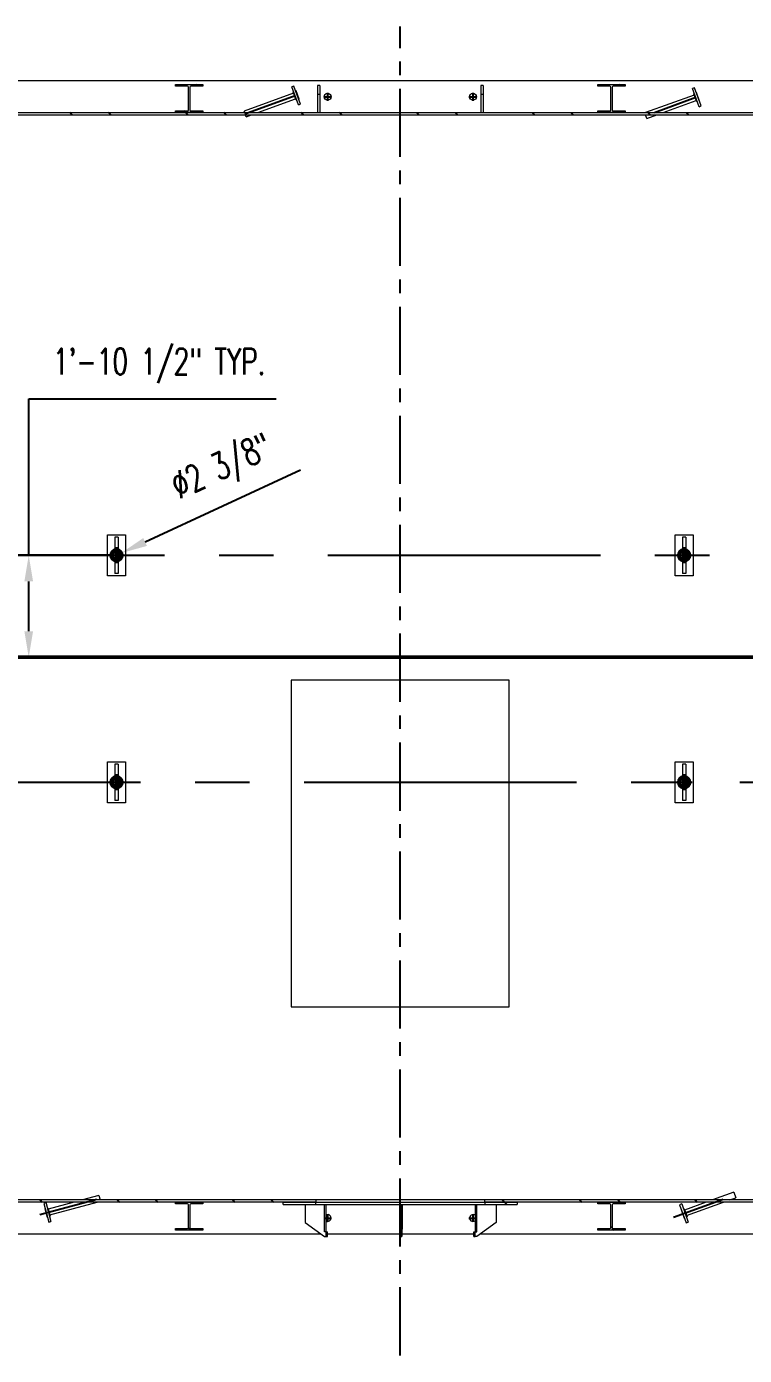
# Model space of a CAD drawing. Header units: inches. Extents: x 0 to 4731, y 0 to 1632.
# Drawn here: x 3730.5 to 3888.6, y 532.2 to 824.9 of the extents above; entities that cross this region are included whole.
import ezdxf

# ---------------------------------------------------------------- set-up
doc = ezdxf.new("R2010")
doc.units = ezdxf.units.IN
doc.header["$LTSCALE"] = 48
doc.header["$MEASUREMENT"] = 0
doc.linetypes.add('CENTER', pattern=[2, 1.25, -0.25, 0.25, -0.25])
for name, color, linetype, lineweight in [('AM_0', 7, 'Continuous', 50), ('AM_7', 142, 'CENTER', 25), ('Am_8', 1, 'Continuous', 25), ('Equipment-AM_0', 7, 'Continuous', 50), ('Equipment-AM_5', 92, 'Continuous', 25), ('Process-AM_5', 92, 'Continuous', 25), ('Process-AM_7', 142, 'CENTER', 25)]:
    doc.layers.add(name, color=color, linetype=linetype, lineweight=lineweight)
doc.styles.get("Standard").update_dxf_attribs({"font": 'ROMANS.SHX', "width": 0.7})
doc.dimstyles.new('VALMET_ANSI$0', dxfattribs={"dimscale": 48, "dimtxt": 0.12, "dimasz": 0.12, "dimexe": 0.1, "dimexo": 0.05, "dimgap": 0.06, "dimtad": 1, "dimtoh": 1, "dimdec": 5, "dimzin": 7, "dimdsep": 46, "dimlunit": 4, "dimtxsty": 'Standard', "dimcen": 0, "dimclrd": 256, "dimclre": 256, "dimclrt": 140, "dimadec": 0, "dimazin": 2, "dimtp": 0.1, "dimtm": 0.1, "dimtfac": 0.71, "dimtdec": 5, "dimtofl": 0, "dimtmove": 0, "dimatfit": 3, "dimfxl": 1, "dimfrac": 2, "dimtolj": 1, "dimtzin": 7, "dimlwd": -1, "dimlwe": -1, "dimarcsym": 1})
doc.dimstyles.new('VALMET_ANSI$3', dxfattribs={"dimtxt": 0.12, "dimasz": 0.12, "dimexe": 0.1, "dimexo": 0.05, "dimgap": 0.06, "dimtad": 1, "dimdec": 5, "dimzin": 7, "dimdsep": 46, "dimlunit": 4, "dimtxsty": 'Standard', "dimcen": 0, "dimclrd": 256, "dimclre": 256, "dimclrt": 140, "dimadec": 0, "dimazin": 2, "dimtp": 0.1, "dimtm": 0.1, "dimtfac": 0.71, "dimtdec": 5, "dimtofl": 0, "dimtmove": 0, "dimatfit": 0, "dimfxl": 1, "dimfrac": 2, "dimtolj": 1, "dimtzin": 7, "dimlwd": -1, "dimlwe": -1, "dimarcsym": 1})
pattern_1 = [(315, (2644.142, 1859.378), (12.72792, 12.72792), []), (315, (2644.142, 1850.892), (12.72792, 12.72792), [])]
pattern_2 = [(315, (2644.142, 1860.378), (12.72792, 12.72792), []), (315, (2644.142, 1851.892), (12.72792, 12.72792), [])]

# ---------------------------------------------------------------- blocks, each defined once
blk = doc.blocks.new('*U386')
at = {"layer": 'AM_7', "color": 0, "transparency": 16777216}
blk.add_line((4.61, 1.68), (-4.5, -1.64), dxfattribs=at)
blk = doc.blocks.new('*U389')
at = {"layer": 'AM_7', "color": 0, "transparency": 16777216}
blk.add_line((4.91, 1.79), (-6.18, -2.25), dxfattribs=at)
blk = doc.blocks.new('*U392')
at = {"layer": 'AM_7', "color": 0, "transparency": 16777216}
for p, q in [((-0.87, 0), (-0.15, 0)), ((0, 0.15), (0, 0.87)), ((0.15, 0), (0.87, 0)), ((0, -0.87), (0, -0.15))]:
    blk.add_line(p, q, dxfattribs=at)
at = {"layer": 'AM_7', "color": 0, "linetype": 'Continuous', "transparency": 16777216}
for p, q in [((-0.075, 0), (0.075, 0)), ((0, -0.075), (0, 0.075))]:
    blk.add_line(p, q, dxfattribs=at)
blk = doc.blocks.new('*U393')
at = {"layer": 'AM_7', "color": 0, "transparency": 16777216}
for p, q in [((-0.87, 0), (-0.15, 0)), ((0, 0.15), (0, 0.87)), ((0.15, 0), (0.87, 0)), ((0, -0.87), (0, -0.15))]:
    blk.add_line(p, q, dxfattribs=at)
at = {"layer": 'AM_7', "color": 0, "linetype": 'Continuous', "transparency": 16777216}
for p, q in [((-0.075, 0), (0.075, 0)), ((0, -0.075), (0, 0.075))]:
    blk.add_line(p, q, dxfattribs=at)
blk = doc.blocks.new('*U400')
at = {"layer": 'AM_7', "color": 0, "transparency": 16777216}
for p, q in [((-0.87, 0), (-0.15, 0)), ((0, 0.15), (0, 0.87)), ((0.15, 0), (0.87, 0)), ((0, -0.87), (0, -0.15))]:
    blk.add_line(p, q, dxfattribs=at)
at = {"layer": 'AM_7', "color": 0, "linetype": 'Continuous', "transparency": 16777216}
for p, q in [((-0.075, 0), (0.075, 0)), ((0, -0.075), (0, 0.075))]:
    blk.add_line(p, q, dxfattribs=at)
blk = doc.blocks.new('*U401')
at = {"layer": 'AM_7', "color": 0, "transparency": 16777216}
for p, q in [((-0.87, 0), (-0.15, 0)), ((0, 0.15), (0, 0.87)), ((0.15, 0), (0.87, 0)), ((0, -0.87), (0, -0.15))]:
    blk.add_line(p, q, dxfattribs=at)
at = {"layer": 'AM_7', "color": 0, "linetype": 'Continuous', "transparency": 16777216}
for p, q in [((-0.075, 0), (0.075, 0)), ((0, -0.075), (0, 0.075))]:
    blk.add_line(p, q, dxfattribs=at)
blk = doc.blocks.new('*D536')
at = {"layer": 'Defpoints', "color": 0, "transparency": 16777216}
for p in [(3752.06, 708.42), (3730.98, 685.93), (3752.06, 685.93)]:
    blk.add_point(p, dxfattribs=at)
at = {"layer": 'Process-AM_5', "linetype": 'ByBlock', "transparency": 16777216}
for p, q in [((3730.98, 708.42), (3730.98, 742.89)), ((3730.98, 742.89), (3785.51, 742.89)), ((3749.66, 708.42), (3726.18, 708.42)), ((3730.98, 691.69), (3730.98, 702.66)), ((3749.66, 685.93), (3726.18, 685.93))]:
    blk.add_line(p, q, dxfattribs=at)
at = {"layer": 'Process-AM_5', "transparency": 16777216}
for points in [[(3730.02, 702.66), (3731.94, 702.66), (3730.98, 708.42)], [(3730.02, 691.69), (3731.94, 691.69), (3730.98, 685.93)]]:
    blk.add_solid(points, dxfattribs=at)
at = {"layer": 'Process-AM_5', "color": 140, "transparency": 16777216, "insert": (3759.69, 750.16), "char_height": 5.76, "attachment_point": 5}
blk.add_mtext('\\A1;1\'-10 1/2" TYP.', dxfattribs=at)
blk = doc.blocks.new('*D640')
at = {"layer": 'Defpoints', "color": 0, "transparency": 16777216}
for p in [(3751.39, 708.93), (3749.23, 707.92)]:
    blk.add_point(p, dxfattribs=at)
at = {"layer": 'Equipment-AM_5', "linetype": 'ByBlock', "transparency": 16777216}
blk.add_line((3756.61, 711.35), (3790.85, 727.25), dxfattribs=at)
at = {"layer": 'Equipment-AM_5', "transparency": 16777216}
blk.add_solid([(3756.21, 712.22), (3757.02, 710.48), (3751.39, 708.93)], dxfattribs=at)
at = {"layer": 'Equipment-AM_5', "color": 140, "transparency": 16777216, "insert": (3773.77, 727.34), "char_height": 5.76, "attachment_point": 5, "rotation": 24.9102}
blk.add_mtext('\\A1;∅2 3/8"', dxfattribs=at)

msp = doc.modelspace()

# ---------------------------------------------------------------- hatches: boundary and pattern name
at = {"layer": 'Am_8'}
h = msp.add_hatch(dxfattribs=at)
h.set_pattern_fill('ANSI32', color=256, scale=48, angle=-90, style=0)
h.set_pattern_definition(pattern_1)
edge = h.paths.add_edge_path(flags=0)
edge.add_line((3769.319903, 812.125099), (3763.299903, 812.125099))
edge.add_line((3763.299903, 812.125099), (3763.299903, 811.760099))
edge.add_line((3763.299903, 811.760099), (3765.929903, 811.760099))
edge.add_arc((3765.929903, 811.510099), 0.25, 0, 90, ccw=False)
edge.add_line((3766.179903, 811.510099), (3766.179903, 806.540099))
edge.add_arc((3765.929903, 806.540099), 0.25, -90, 0, ccw=False)
edge.add_line((3765.929903, 806.290099), (3763.299903, 806.290099))
edge.add_line((3763.299903, 806.290099), (3763.299903, 805.925099))
edge.add_line((3763.299903, 805.925099), (3769.319903, 805.925099))
edge.add_line((3769.319903, 805.925099), (3769.319903, 806.290099))
edge.add_line((3769.319903, 806.290099), (3766.689903, 806.290099))
edge.add_arc((3766.689903, 806.540099), 0.25, 180, 270, ccw=False)
edge.add_line((3766.439903, 806.540099), (3766.439903, 811.510099))
edge.add_arc((3766.689903, 811.510099), 0.25, 90, 180, ccw=False)
edge.add_line((3766.689903, 811.760099), (3769.319903, 811.760099))
edge.add_line((3769.319903, 811.760099), (3769.319903, 812.125099))
h = msp.add_hatch(dxfattribs=at)
h.set_pattern_fill('ANSI32', color=256, scale=48, angle=-90, style=0)
h.set_pattern_definition(pattern_1)
edge = h.paths.add_edge_path(flags=0)
edge.add_line((3862.319903, 812.125099), (3856.299903, 812.125099))
edge.add_line((3856.299903, 812.125099), (3856.299903, 811.760099))
edge.add_line((3856.299903, 811.760099), (3858.929903, 811.760099))
edge.add_arc((3858.929903, 811.510099), 0.25, 0, 90, ccw=False)
edge.add_line((3859.179903, 811.510099), (3859.179903, 806.540099))
edge.add_arc((3858.929903, 806.540099), 0.25, -90, 0, ccw=False)
edge.add_line((3858.929903, 806.290099), (3856.299903, 806.290099))
edge.add_line((3856.299903, 806.290099), (3856.299903, 805.925099))
edge.add_line((3856.299903, 805.925099), (3862.319903, 805.925099))
edge.add_line((3862.319903, 805.925099), (3862.319903, 806.290099))
edge.add_line((3862.319903, 806.290099), (3859.689903, 806.290099))
edge.add_arc((3859.689903, 806.540099), 0.25, 180, 270, ccw=False)
edge.add_line((3859.439903, 806.540099), (3859.439903, 811.510099))
edge.add_arc((3859.689903, 811.510099), 0.25, 90, 180, ccw=False)
edge.add_line((3859.689903, 811.760099), (3862.319903, 811.760099))
edge.add_line((3862.319903, 811.760099), (3862.319903, 812.125099))
h = msp.add_hatch(dxfattribs=at)
h.set_pattern_fill('ANSI32', color=256, scale=48, angle=-90, style=0)
h.set_pattern_definition(pattern_1)
edge = h.paths.add_edge_path(flags=0)
edge.add_line((3561.085443, 694.052432), (3561.590116, 694.103869))
edge.add_arc((3680.809903, 685.925099), 119.5, 90, 176.07551783, ccw=False)
edge.add_line((3680.809903, 805.425099), (3944.809903, 805.425099))
edge.add_arc((3944.809903, 685.925099), 119.5, 5.80902557, 90, ccw=False)
edge.add_line((4063.696244, 698.020054), (4064.19417, 698.065805))
edge.add_arc((3944.809903, 685.925099), 120, 5.80669491, 90)
edge.add_line((3944.809903, 805.925099), (3680.809903, 805.925099))
edge.add_arc((3680.809903, 685.925099), 120, 90, 176.11651159)
h = msp.add_hatch(dxfattribs=at)
h.set_pattern_fill('ANSI32', color=256, scale=48, angle=-90, style=0)
h.set_pattern_definition(pattern_1)
h.paths.add_polyline_path([(3687.39693, 566.425099), (3687.39693, 565.925099), (3735.147084, 565.925099), (3735.147084, 566.425099)], flags=0)
h = msp.add_hatch(dxfattribs=at)
h.set_pattern_fill('ANSI32', color=256, scale=48, angle=-90, style=0)
h.set_pattern_definition(pattern_1)
h.paths.add_polyline_path([(3794.222876, 565.925099), (3794.222876, 566.425099), (3746.472722, 566.425099), (3746.472722, 565.925099)], flags=0)
h = msp.add_hatch(dxfattribs=at)
h.set_pattern_fill('ANSI32', color=256, scale=48, angle=-90, style=0)
h.set_pattern_definition(pattern_2)
edge = h.paths.add_edge_path(flags=0)
edge.add_line((3769.319903, 565.925099), (3763.299903, 565.925099))
edge.add_line((3763.299903, 565.925099), (3763.299903, 565.560099))
edge.add_line((3763.299903, 565.560099), (3765.929903, 565.560099))
edge.add_arc((3765.929903, 565.310099), 0.25, 0, 90, ccw=False)
edge.add_line((3766.179903, 565.310099), (3766.179903, 560.340099))
edge.add_arc((3765.929903, 560.340099), 0.25, -90, 0, ccw=False)
edge.add_line((3765.929903, 560.090099), (3763.299903, 560.090099))
edge.add_line((3763.299903, 560.090099), (3763.299903, 559.725099))
edge.add_line((3763.299903, 559.725099), (3769.319903, 559.725099))
edge.add_line((3769.319903, 559.725099), (3769.319903, 560.090099))
edge.add_line((3769.319903, 560.090099), (3766.689903, 560.090099))
edge.add_arc((3766.689903, 560.340099), 0.25, 180, 270, ccw=False)
edge.add_line((3766.439903, 560.340099), (3766.439903, 565.310099))
edge.add_arc((3766.689903, 565.310099), 0.25, 90, 180, ccw=False)
edge.add_line((3766.689903, 565.560099), (3769.319903, 565.560099))
edge.add_line((3769.319903, 565.560099), (3769.319903, 565.925099))
h = msp.add_hatch(dxfattribs=at)
h.set_pattern_fill('ANSI32', color=256, scale=48, angle=-90, style=0)
h.set_pattern_definition(pattern_1)
h.paths.add_polyline_path([(3831.39693, 566.425099), (3831.39693, 565.925099), (3879.147084, 565.925099), (3879.147084, 566.425099)], flags=0)
h = msp.add_hatch(dxfattribs=at)
h.set_pattern_fill('ANSI32', color=256, scale=48, angle=-90, style=0)
h.set_pattern_definition(pattern_1)
h.paths.add_polyline_path([(3838.567962, 565.425099), (3838.567962, 565.925099), (3831.39693, 565.925099), (3831.39693, 565.425099)], flags=0)
h = msp.add_hatch(dxfattribs=at)
h.set_pattern_fill('ANSI32', color=256, scale=48, angle=-90, style=0)
h.set_pattern_definition(pattern_2)
edge = h.paths.add_edge_path(flags=0)
edge.add_line((3862.319903, 565.925099), (3856.299903, 565.925099))
edge.add_line((3856.299903, 565.925099), (3856.299903, 565.560099))
edge.add_line((3856.299903, 565.560099), (3858.929903, 565.560099))
edge.add_arc((3858.929903, 565.310099), 0.25, 0, 90, ccw=False)
edge.add_line((3859.179903, 565.310099), (3859.179903, 560.340099))
edge.add_arc((3858.929903, 560.340099), 0.25, -90, 0, ccw=False)
edge.add_line((3858.929903, 560.090099), (3856.299903, 560.090099))
edge.add_line((3856.299903, 560.090099), (3856.299903, 559.725099))
edge.add_line((3856.299903, 559.725099), (3862.319903, 559.725099))
edge.add_line((3862.319903, 559.725099), (3862.319903, 560.090099))
edge.add_line((3862.319903, 560.090099), (3859.689903, 560.090099))
edge.add_arc((3859.689903, 560.340099), 0.25, 180, 270, ccw=False)
edge.add_line((3859.439903, 560.340099), (3859.439903, 565.310099))
edge.add_arc((3859.689903, 565.310099), 0.25, 90, 180, ccw=False)
edge.add_line((3859.689903, 565.560099), (3862.319903, 565.560099))
edge.add_line((3862.319903, 565.560099), (3862.319903, 565.925099))

# ---------------------------------------------------------------- linework, layer by layer
at = {"layer": 'AM_0', "lineweight": 18}
for p, q in [((3748.309903, 703.924849), (3748.309903, 712.924849)), ((3748.309903, 712.924849), (3752.309903, 712.924849)), ((3750.684903, 712.424849), (3749.934903, 712.424849)), ((3749.934903, 712.424849), (3749.934903, 709.551584)), ((3750.684903, 712.424849), (3750.684903, 709.551584)), ((3752.309903, 712.924849), (3752.309903, 703.924849)), ((3873.309903, 703.924849), (3873.309903, 712.924849)), ((3873.309903, 712.924849), (3877.309903, 712.924849)), ((3875.684903, 712.424849), (3874.934903, 712.424849)), ((3874.934903, 712.424849), (3874.934903, 709.551584)), ((3875.684903, 712.424849), (3875.684903, 709.551584)), ((3877.309903, 712.924849), (3877.309903, 703.924849)), ((3749.934903, 709.387916), (3749.934903, 707.461782)), ((3750.684903, 709.387916), (3750.684903, 707.461782)), ((3874.934903, 709.387916), (3874.934903, 707.461782)), ((3875.684903, 709.387916), (3875.684903, 707.461782)), ((3749.934903, 707.298114), (3749.934903, 704.424849)), ((3750.684903, 707.298114), (3750.684903, 704.424849)), ((3874.934903, 707.298114), (3874.934903, 704.424849)), ((3875.684903, 707.298114), (3875.684903, 704.424849)), ((3752.309903, 703.924849), (3748.309903, 703.924849)), ((3750.684903, 704.424849), (3749.934903, 704.424849)), ((3877.309903, 703.924849), (3873.309903, 703.924849)), ((3875.684903, 704.424849), (3874.934903, 704.424849)), ((3748.309903, 653.924849), (3748.309903, 662.924849)), ((3748.309903, 662.924849), (3752.309903, 662.924849)), ((3749.934903, 662.424849), (3749.934903, 659.551584)), ((3750.684903, 662.424849), (3749.934903, 662.424849)), ((3750.684903, 662.424849), (3750.684903, 659.551584)), ((3752.309903, 662.924849), (3752.309903, 653.924849)), ((3873.309903, 653.924849), (3873.309903, 662.924849)), ((3873.309903, 662.924849), (3877.309903, 662.924849)), ((3875.684903, 662.424849), (3874.934903, 662.424849)), ((3874.934903, 662.424849), (3874.934903, 659.551584)), ((3875.684903, 662.424849), (3875.684903, 659.551584)), ((3877.309903, 662.924849), (3877.309903, 653.924849)), ((3749.934903, 659.387916), (3749.934903, 657.461782)), ((3750.684903, 659.387916), (3750.684903, 657.461782)), ((3874.934903, 659.387916), (3874.934903, 657.461782)), ((3875.684903, 659.387916), (3875.684903, 657.461782)), ((3749.934903, 657.298114), (3749.934903, 654.424849)), ((3750.684903, 657.298114), (3750.684903, 654.424849)), ((3874.934903, 657.298114), (3874.934903, 654.424849)), ((3875.684903, 657.298114), (3875.684903, 654.424849)), ((3752.309903, 653.924849), (3748.309903, 653.924849)), ((3750.684903, 654.424849), (3749.934903, 654.424849)), ((3877.309903, 653.924849), (3873.309903, 653.924849)), ((3875.684903, 654.424849), (3874.934903, 654.424849)), ((3886.271866, 568.146166), (3881.543273, 566.425099)), ((3886.271866, 568.146166), (3886.721623, 566.910471)), ((3734.767511, 565.77773), (3734.284548, 565.64832)), ((3734.284548, 565.64832), (3735.384529, 561.543135)), ((3734.728023, 565.925099), (3735.867492, 561.672545)), ((3740.987486, 565.925099), (3735.268068, 564.392586)), ((3735.608416, 563.122393), (3746.068256, 565.925099)), ((3746.436586, 567.385181), (3742.853511, 566.425099)), ((3746.436586, 567.385181), (3746.693839, 566.425099)), ((3874.787294, 565.527805), (3874.317448, 565.356795)), ((3874.317448, 565.356795), (3875.771034, 561.363101)), ((3874.787294, 565.527805), (3876.24088, 561.534111)), ((3880.169534, 565.925099), (3875.40667, 564.191558)), ((3875.856427, 562.955863), (3884.014337, 565.925099)), ((3885.388076, 566.425099), (3886.721623, 566.910471)), ((3734.575719, 564.561653), (3734.515349, 564.545477)), ((3734.515349, 564.545477), (3735.032987, 562.613626)), ((3735.032987, 562.613626), (3735.093357, 562.629802)), ((3735.187511, 564.69323), (3735.06677, 564.660878)), ((3735.187511, 564.69323), (3735.688973, 562.821749)), ((3735.568232, 562.789396), (3735.688973, 562.821749)), ((3874.702221, 564.299641), (3874.64349, 564.278264)), ((3874.64349, 564.278264), (3875.32753, 562.398879)), ((3875.300217, 564.484038), (3875.182755, 564.441285)), ((3875.300217, 564.484038), (3875.962881, 562.663383)), ((3875.32753, 562.398879), (3875.386261, 562.420255)), ((3875.845419, 562.620631), (3875.962881, 562.663383)), ((3735.384529, 561.543135), (3735.867492, 561.672545)), ((3875.771034, 561.363101), (3876.24088, 561.534111))]:
    msp.add_line(p, q, dxfattribs=at)
at = {"layer": 'AM_0'}
for centre, radius in [((3750.309903, 708.424849), 1.1875), ((3750.309903, 708.424849), 1.0335), ((3875.309903, 708.424849), 1.1875), ((3875.309903, 708.424849), 1.0335), ((3750.309903, 658.424849), 1.1875), ((3750.309903, 658.424849), 1.0335), ((3875.309903, 658.424849), 1.1875), ((3875.309903, 658.424849), 1.0335)]:
    msp.add_circle(centre, radius, dxfattribs=at)
at = {"layer": 'AM_7', "ltscale": 0.25}
for p, q in [((3812.809903, 532.161983), (3812.809903, 824.887171)), ((3546.489332, 685.925099), (4074.543685, 685.925099)), ((3812.809903, 680.921171), (3812.809903, 685.925099))]:
    msp.add_line(p, q, dxfattribs=at)
at = {"layer": 'Equipment-AM_0', "lineweight": 18}
for p, q in [((3944.809903, 812.925099), (3680.809903, 812.925099)), ((3763.299903, 811.760099), (3763.299903, 812.125099)), ((3763.299903, 812.125099), (3769.319903, 812.125099)), ((3765.929903, 811.760099), (3763.299903, 811.760099)), ((3766.179903, 806.540099), (3766.179903, 811.510099)), ((3766.439903, 811.510099), (3766.439903, 806.540099)), ((3769.319903, 811.760099), (3766.689903, 811.760099)), ((3769.319903, 812.125099), (3769.319903, 811.760099)), ((3789.399764, 811.78904), (3788.929918, 811.61803)), ((3790.383504, 807.624337), (3788.929918, 811.61803)), ((3790.85335, 807.795347), (3789.399764, 811.78904)), ((3795.059903, 811.925099), (3794.559903, 811.925099)), ((3794.559903, 811.925099), (3794.559903, 809.925099)), ((3795.059903, 811.925099), (3795.059903, 809.925099)), ((3831.059903, 811.925099), (3830.559903, 811.925099)), ((3830.559903, 811.925099), (3830.559903, 809.925099)), ((3831.059903, 811.925099), (3831.059903, 809.925099)), ((3856.299903, 811.760099), (3856.299903, 812.125099)), ((3856.299903, 812.125099), (3862.319903, 812.125099)), ((3858.929903, 811.760099), (3856.299903, 811.760099)), ((3859.179903, 806.540099), (3859.179903, 811.510099)), ((3859.439903, 811.510099), (3859.439903, 806.540099)), ((3862.319903, 811.760099), (3859.689903, 811.760099)), ((3862.319903, 812.125099), (3862.319903, 811.760099)), ((3877.613148, 811.406276), (3877.143302, 811.235266)), ((3878.596887, 807.241572), (3877.143302, 811.235266)), ((3879.066733, 807.412582), (3877.613148, 811.406276)), ((3789.314371, 810.196279), (3778.449175, 806.241671)), ((3781.424204, 805.925099), (3789.764128, 808.960583)), ((3789.325379, 810.531511), (3789.207917, 810.488758)), ((3789.870581, 808.668104), (3789.207917, 810.488758)), ((3789.843268, 810.753262), (3789.784537, 810.731886)), ((3790.527308, 808.873877), (3789.843268, 810.753262)), ((3789.870581, 808.668104), (3789.988043, 808.710856)), ((3790.468577, 808.852501), (3790.527308, 808.873877)), ((3795.059903, 809.925099), (3794.559903, 809.925099)), ((3794.559903, 809.925099), (3794.559903, 805.925099)), ((3795.059903, 809.925099), (3795.059903, 805.925099)), ((3831.059903, 809.925099), (3830.559903, 809.925099)), ((3830.559903, 809.925099), (3830.559903, 805.925099)), ((3831.059903, 809.925099), (3831.059903, 805.925099)), ((3877.527755, 809.813515), (3866.844421, 805.925099)), ((3870.689223, 805.925099), (3877.977511, 808.577819)), ((3877.538762, 810.148746), (3877.421301, 810.105994)), ((3878.083965, 808.285339), (3877.421301, 810.105994)), ((3878.056651, 810.370498), (3877.997921, 810.349122)), ((3878.740692, 808.491113), (3878.056651, 810.370498)), ((3878.083965, 808.285339), (3878.201426, 808.328092)), ((3878.681961, 808.469737), (3878.740692, 808.491113)), ((3680.809903, 805.925099), (3944.809903, 805.925099)), ((3680.809903, 805.425099), (3944.809903, 805.425099)), ((3763.299903, 805.925099), (3763.299903, 806.290099)), ((3763.299903, 806.290099), (3765.929903, 806.290099)), ((3769.319903, 805.925099), (3763.299903, 805.925099)), ((3766.689903, 806.290099), (3769.319903, 806.290099)), ((3769.319903, 806.290099), (3769.319903, 805.925099)), ((3778.564398, 805.925099), (3778.449175, 806.241671)), ((3778.898932, 805.005975), (3778.746383, 805.425099)), ((3778.898932, 805.005975), (3780.050465, 805.425099)), ((3790.383504, 807.624337), (3790.85335, 807.795347)), ((3856.299903, 805.925099), (3856.299903, 806.290099)), ((3856.299903, 806.290099), (3858.929903, 806.290099)), ((3862.319903, 805.925099), (3856.299903, 805.925099)), ((3859.689903, 806.290099), (3862.319903, 806.290099)), ((3862.319903, 806.290099), (3862.319903, 805.925099)), ((3867.112315, 804.623211), (3866.820452, 805.425099)), ((3867.112315, 804.623211), (3869.315485, 805.425099)), ((3878.596887, 807.241572), (3879.066733, 807.412582)), ((4064.309642, 686.175099), (3565.166782, 686.175099)), ((4064.309874, 686.008432), (3565.183769, 686.008432)), ((4064.309874, 685.841766), (3565.200756, 685.841766)), ((4064.309642, 685.675099), (3565.217743, 685.675099)), ((3788.809903, 680.921171), (3788.809903, 608.921171)), ((3836.809903, 680.921171), (3788.809903, 680.921171)), ((3836.809903, 608.921171), (3836.809903, 680.921171)), ((3788.809903, 608.921171), (3836.809903, 608.921171)), ((3746.472722, 566.425099), (3687.39693, 566.425099)), ((3746.472722, 565.925099), (3687.39693, 565.925099)), ((3794.222876, 566.425099), (3746.472722, 566.425099)), ((3794.222876, 565.925099), (3746.472722, 565.925099)), ((3763.299903, 565.560099), (3763.299903, 565.925099)), ((3763.299903, 565.925099), (3769.319903, 565.925099)), ((3765.929903, 565.560099), (3763.299903, 565.560099)), ((3766.179903, 560.340099), (3766.179903, 565.310099)), ((3766.439903, 565.310099), (3766.439903, 560.340099)), ((3769.319903, 565.560099), (3766.689903, 565.560099)), ((3769.319903, 565.925099), (3769.319903, 565.560099)), ((3787.051844, 565.925099), (3794.222876, 565.925099)), ((3787.051844, 565.425099), (3787.051844, 565.925099)), ((3787.051844, 565.425099), (3794.222876, 565.425099)), ((3791.885402, 565.425099), (3791.885402, 561.425099)), ((3794.222876, 566.425099), (3794.222876, 565.925099)), ((3831.39693, 566.425099), (3794.222876, 566.425099)), ((3794.222876, 565.425099), (3794.222876, 565.925099)), ((3794.222876, 565.925099), (3831.39693, 565.925099)), ((3794.222876, 565.425099), (3796.282813, 565.425099)), ((3796.105085, 559.362599), (3796.105085, 565.425099)), ((3796.282813, 565.425099), (3812.936726, 565.425099)), ((3796.460541, 559.362599), (3796.460541, 565.425099)), ((3812.68673, 559.362599), (3812.68673, 565.425099)), ((3812.936726, 565.425099), (3829.516348, 565.425099)), ((3813.186722, 559.362599), (3813.186722, 565.425099)), ((3813.219103, 565.425099), (3813.219103, 561.425099)), ((3829.340528, 559.362599), (3829.340528, 565.425099)), ((3829.516348, 565.425099), (3831.39693, 565.425099)), ((3829.692168, 559.362599), (3829.692168, 565.425099)), ((3831.39693, 565.925099), (3831.39693, 566.425099)), ((3890.472722, 566.425099), (3831.39693, 566.425099)), ((3831.39693, 565.925099), (3831.39693, 565.425099)), ((3831.39693, 565.925099), (3838.567962, 565.925099)), ((3890.472722, 565.925099), (3831.39693, 565.925099)), ((3831.39693, 565.425099), (3838.567962, 565.425099)), ((3833.957643, 565.425099), (3833.957643, 561.425099)), ((3838.567962, 565.925099), (3838.567962, 565.425099)), ((3856.299903, 565.560099), (3856.299903, 565.925099)), ((3856.299903, 565.925099), (3862.319903, 565.925099)), ((3858.929903, 565.560099), (3856.299903, 565.560099)), ((3859.179903, 560.340099), (3859.179903, 565.310099)), ((3859.439903, 565.310099), (3859.439903, 560.340099)), ((3862.319903, 565.560099), (3859.689903, 565.560099)), ((3862.319903, 565.925099), (3862.319903, 565.560099)), ((3763.299903, 559.725099), (3763.299903, 560.090099)), ((3763.299903, 560.090099), (3765.929903, 560.090099)), ((3769.319903, 559.725099), (3763.299903, 559.725099)), ((3766.689903, 560.090099), (3769.319903, 560.090099)), ((3769.319903, 560.090099), (3769.319903, 559.725099)), ((3791.885402, 561.425099), (3796.105085, 558.362599)), ((3796.456725, 559.362599), (3796.105085, 559.362599)), ((3796.456725, 558.362599), (3796.456725, 559.362599)), ((3796.456725, 559.362599), (3796.812182, 559.362599)), ((3796.812182, 558.362599), (3796.812182, 559.362599)), ((3812.684031, 558.362599), (3812.684031, 559.362599)), ((3812.684031, 559.362599), (3813.184024, 559.362599)), ((3813.184024, 558.362599), (3813.184024, 559.362599)), ((3813.184024, 559.362599), (3813.186722, 559.362599)), ((3813.219103, 561.425099), (3813.186722, 558.362599)), ((3828.985072, 558.362599), (3828.985072, 559.362599)), ((3828.985072, 559.362599), (3829.336712, 559.362599)), ((3829.336712, 558.362599), (3829.336712, 559.362599)), ((3829.336712, 559.362599), (3829.692168, 559.362599)), ((3833.957643, 561.425099), (3829.692168, 558.362599)), ((3856.299903, 559.725099), (3856.299903, 560.090099)), ((3856.299903, 560.090099), (3858.929903, 560.090099)), ((3862.319903, 559.725099), (3856.299903, 559.725099)), ((3859.689903, 560.090099), (3862.319903, 560.090099)), ((3862.319903, 560.090099), (3862.319903, 559.725099)), ((3686.480323, 558.925099), (3747.184903, 558.925099)), ((3747.184903, 558.925099), (3795.330041, 558.925099)), ((3796.105085, 558.362599), (3796.456725, 558.362599)), ((3796.456725, 558.362599), (3796.812182, 558.362599)), ((3796.812182, 558.925099), (3812.684031, 558.925099)), ((3812.684031, 558.362599), (3813.184024, 558.362599)), ((3813.186722, 558.362599), (3813.184024, 558.362599)), ((3813.19267, 558.925099), (3828.985072, 558.925099)), ((3828.985072, 558.362599), (3829.336712, 558.362599)), ((3829.692168, 558.362599), (3829.336712, 558.362599)), ((3830.475623, 558.925099), (3891.184903, 558.925099))]:
    msp.add_line(p, q, dxfattribs=at)
for centre in [(3796.809903, 809.425099), (3828.809903, 809.425099)]:
    msp.add_circle(centre, 0.75, dxfattribs=at)
for centre, radius, start, end in [((3765.929903, 811.510099), 0.25, 0, 90), ((3766.689903, 811.510099), 0.25, 90, 180), ((3858.929903, 811.510099), 0.25, 0, 90), ((3859.689903, 811.510099), 0.25, 90, 180), ((3765.929903, 806.540099), 0.25, 270, 0), ((3766.689903, 806.540099), 0.25, 180, 270), ((3858.929903, 806.540099), 0.25, 270, 0), ((3859.689903, 806.540099), 0.25, 180, 270), ((3765.929903, 565.310099), 0.25, 0, 90), ((3766.689903, 565.310099), 0.25, 90, 180), ((3858.929903, 565.310099), 0.25, 0, 90), ((3859.689903, 565.310099), 0.25, 90, 180), ((3796.809903, 562.425099), 0.75, 270, 117.76303025), ((3828.809903, 562.425099), 0.75, 44.96816419, 270), ((3765.929903, 560.340099), 0.25, 270, 0), ((3766.689903, 560.340099), 0.25, 180, 270), ((3796.809903, 562.425099), 0.75, 242.23696975, 270), ((3828.809903, 562.425099), 0.75, 270, 315.03183581), ((3858.929903, 560.340099), 0.25, 270, 0), ((3859.689903, 560.340099), 0.25, 180, 270)]:
    msp.add_arc(centre, radius, start, end, dxfattribs=at)
at = {"layer": 'Process-AM_7'}
for p, q in [((3604.885642, 708.424849), (4006.162126, 708.424849)), ((3748.561868, 708.424849), (3752.057938, 708.424849)), ((3750.309903, 710.172884), (3750.309903, 706.676814)), ((3873.561868, 708.424849), (3877.057938, 708.424849)), ((3875.309903, 710.172884), (3875.309903, 706.676814)), ((3750.309903, 660.172884), (3750.309903, 656.676814)), ((3875.309903, 660.172884), (3875.309903, 656.676814)), ((3599.622819, 658.424849), (4031.550906, 658.424849)), ((3873.561868, 658.424849), (3877.057938, 658.424849)), ((3733.461028, 563.227697), (3746.004334, 566.588665)), ((3873.00315, 562.617052), (3883.892825, 566.580569))]:
    msp.add_line(p, q, dxfattribs=at)

# ---------------------------------------------------------------- block references
at = {"layer": 'AM_7'}
for name, p in [('*U389', (3784.73797, 807.830908)), ('*U386', (3873.259727, 807.560383))]:
    msp.add_blockref(name, p, dxfattribs=at)
at = {"layer": 'AM_7', "rotation": 270}
for name, p in [('*U393', (3796.809903, 809.425099)), ('*U392', (3828.809903, 809.425099)), ('*U401', (3796.809903, 562.425099)), ('*U400', (3828.809903, 562.425099))]:
    msp.add_blockref(name, p, dxfattribs=at)

# ---------------------------------------------------------------- dimensions: what is measured, and where the dimension line sits
at = {"layer": 'Equipment-AM_5'}
dim = msp.add_diameter_dim_2p(p1=(3749.232878, 707.924677), p2=(3751.386929, 708.925021), dimstyle='VALMET_ANSI$3', override={"dimscale": 48, "dimpost": ''}, dxfattribs=at)
dim.commit()
dim.dimension.update_dxf_attribs({"geometry": '*D640', "text_midpoint": (3776.835803, 720.743515), "dimtype": 163})
at = {"layer": 'Process-AM_5'}
dim = msp.add_linear_dim(base=(3730.983209, 685.925099), p1=(3752.057938, 708.424849), p2=(3752.057938, 685.925099), angle=270, text='<> TYP.', dimstyle='VALMET_ANSI$0', override={"dimpost": ''}, dxfattribs=at)
dim.commit()
dim.dimension.update_dxf_attribs({"geometry": '*D536', "text_midpoint": (3759.687209, 742.888849), "dimtype": 160})

doc.saveas('drawing.dxf')
